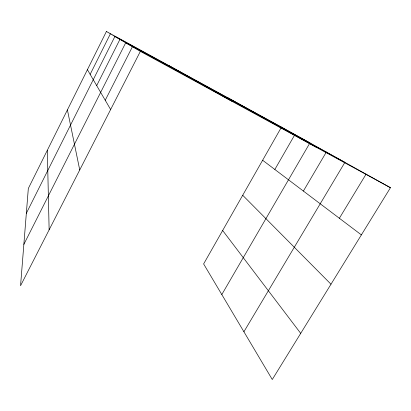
<?xml version="1.0" encoding="UTF-8"?>
<svg xmlns="http://www.w3.org/2000/svg" width="411" height="411" viewBox="0 0 411 411"><rect width="100%" height="100%" fill="white"/><g stroke="black" fill="none" stroke-linecap="round" stroke-linejoin="round"><path stroke-width="0.62" d="M106.413 31.483L28.323 188.469L20.55 285.748L140.367 51.354L106.413 31.483L281.499 127.086L390.45 187.709L272.272 379.517L203.625 263.934L281.499 127.086M90.153 74.37L110.389 33.81M26.34 213.304L114.91 36.456L309.935 142.91L221.812 294.553M96.693 85.601L119.93 39.394M23.859 244.375L125.709 42.775L344.906 162.366L243.908 331.764M105.237 100.258L132.434 46.715M274.841 169.481L294.595 135.106M303.39 191.064L326.344 152.039M339.368 218.262L366.078 174.146M140.367 51.354L390.45 187.709M227.977 97.859L316.943 147.631M168.613 65.447L232.441 101.558M262.624 160.249L361.377 234.897M242.706 195.256L330.989 284.217M222.649 230.499L300.713 333.362M87.415 69.675L110.636 109.521M67.409 109.886L79.739 169.959M47.327 150.262L49.135 229.831"/></g></svg>
